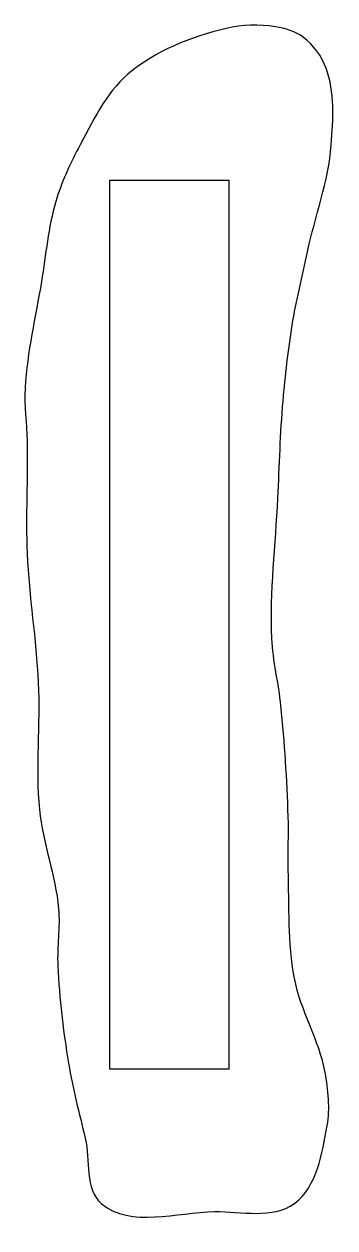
# Model space of a CAD drawing. Header units: millimetres. Extents: x 8 to 37, y 182 to 293.
import ezdxf

# ---------------------------------------------------------------- set-up
doc = ezdxf.new("R2010")
doc.units = ezdxf.units.MM
doc.layers.add('Layer_1', color=7, linetype='CONTINUOUS')

msp = doc.modelspace()

# ---------------------------------------------------------------- linework, layer by layer
at = {"layer": 'Layer_1', "color": 1}
for points in [[(26.727685, 292.154289)], [(16.002176, 278.167118), (27.002176, 278.167118), (27.002176, 196.167118), (16.002176, 196.167118)]]:
    msp.add_lwpolyline(points, close=True, dxfattribs=at)
for points in [[(26.727687, 292.154289), (23.491531, 291.378351), (20.208677, 290.094558), (17.682795, 287.927832)], [(31.281884, 292.307057), (29.783363, 292.555164), (28.20474, 292.508444), (26.727685, 292.154289)], [(33.872784, 291.326826), (33.137274, 291.885081), (32.192857, 292.156228), (31.281884, 292.307057)], [(35.95546, 288.494331), (35.553121, 289.595022), (34.806271, 290.618309), (33.872784, 291.326826)], [(17.682795, 287.927832), (15.603519, 286.14421), (14.412563, 283.508931), (13.111057, 281.098375)], [(36.4303, 281.404824), (36.610134, 283.76645), (36.768593, 286.269823), (35.95546, 288.494331)], [(13.111057, 281.098375), (12.266816, 279.534738), (11.540189, 277.892059), (11.033895, 276.188719)], [(34.239185, 271.554662), (34.946625, 274.843067), (36.174905, 278.050894), (36.4303, 281.404824)], [(11.033895, 276.188719), (10.323298, 273.798034), (10.122019, 271.284368), (9.712063, 268.824236)], [(32.830136, 264.775188), (33.202981, 267.052993), (33.753743, 269.298171), (34.239185, 271.554662)], [(9.712063, 268.824236), (9.167723, 265.557666), (8.390403, 262.311138), (8.201401, 259.004928)], [(31.991697, 257.796598), (32.194342, 260.130738), (32.451668, 262.463028), (32.830136, 264.775188)], [(8.201401, 259.004928), (8.107931, 257.369828), (8.358757, 255.732728), (8.390234, 254.095268)], [(31.510362, 248.830118), (31.654885, 251.819758), (31.732813, 254.814688), (31.991697, 257.796598)], [(8.390234, 254.095268), (8.456774, 250.633968), (8.241205, 247.168188), (8.390234, 243.709458)], [(30.954144, 235.896088), (30.75776, 240.206948), (31.301995, 244.519818), (31.510362, 248.830118)], [(8.390234, 243.709458), (8.561605, 239.732218), (9.228159, 235.787358), (9.417503, 231.810928)], [(31.794638, 229.662548), (31.58567, 231.748758), (31.049558, 233.801608), (30.954144, 235.896088)], [(9.417503, 231.810928), (9.602962, 227.916058), (9.135541, 223.993528), (9.523233, 220.113568)], [(32.464809, 219.467628), (32.353055, 222.871438), (32.134072, 226.273858), (31.794638, 229.662548)], [(9.523233, 220.113568), (9.832576, 217.017718), (11.01298, 214.047128), (11.287324, 210.947978)], [(32.464809, 214.557968), (32.418549, 216.193868), (32.518509, 217.831958), (32.464809, 219.467628)], [(33.031309, 204.549818), (32.413785, 207.833658), (32.559263, 211.217918), (32.464809, 214.557968)], [(11.287324, 210.947978), (11.441697, 209.204058), (11.131973, 207.444968), (11.216104, 205.696258)], [(11.216104, 205.696258), (11.361027, 202.684028), (11.71352, 199.678618), (12.206667, 196.7035)], [(35.8638, 195.86351), (35.328072, 198.861508), (33.594146, 201.556798), (33.031309, 204.549818)], [(12.206667, 196.7035), (12.592233, 194.37741), (13.200262, 192.0934), (13.74215, 189.79869)], [(36.052633, 190.95386), (36.345906, 192.56515), (36.151893, 194.25129), (35.8638, 195.86351)], [(33.031309, 183.7782), (35.117226, 185.32233), (35.587903, 188.40054), (36.052633, 190.95386)], [(13.74215, 189.79869), (14.219315, 187.77806), (13.66224, 185.09047), (15.252812, 183.75604)], [(15.252812, 183.75604), (17.918772, 181.51939), (22.187337, 182.96733), (25.666822, 183.02287)], [(25.666822, 183.02287), (28.134215, 183.06227), (31.047913, 182.30997), (33.031309, 183.7782)]]:
    msp.add_open_spline(points, degree=3, dxfattribs=at)

doc.saveas('drawing.dxf')
